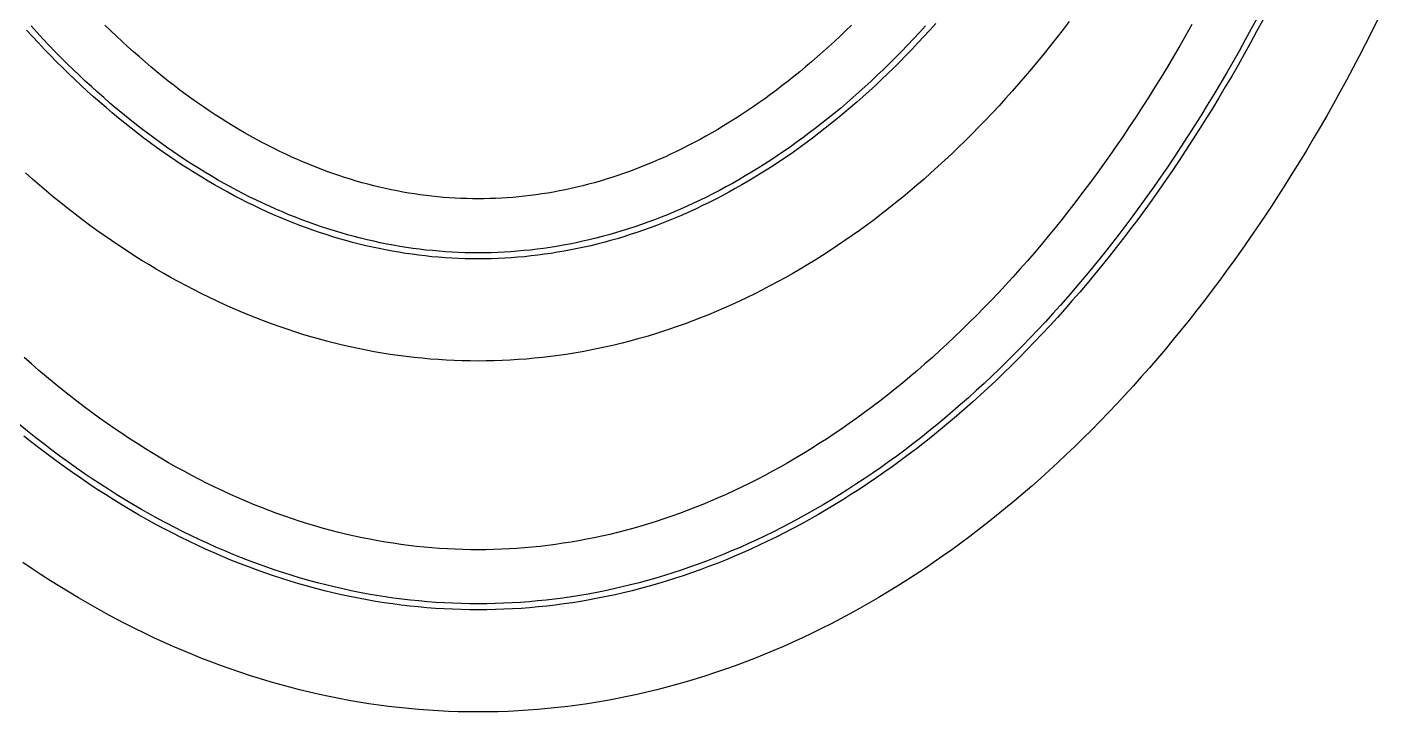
# Model space of a CAD drawing. Header units: metres. Extents: x 10 to 1210, y 10 to 2778.
# Drawn here: x 944.9 to 1169.7, y 1234 to 1348 of the extents above; entities that cross this region are included whole.
import ezdxf

# ---------------------------------------------------------------- set-up
doc = ezdxf.new("R2010")
doc.units = ezdxf.units.M
for name, color, linetype in [('ACIKLIK', 5, 'Continuous'), ('CAM_SABLON', 4, 'Continuous'), ('DIS_KENAR_V91_Z3', 1, 'Continuous'), ('LAMBA_T4_Z4', 3, 'Continuous')]:
    doc.layers.add(name, color=color, linetype=linetype)

msp = doc.modelspace()

# ---------------------------------------------------------------- linework, layer by layer
at = {"layer": 'ACIKLIK'}
for points in [[(1138.75, 1348.41), (1137.74, 1346.64), (1136.73, 1344.88), (1135.71, 1343.13), (1134.68, 1341.4), (1133.64, 1339.69), (1132.59, 1337.99), (1131.54, 1336.31), (1130.48, 1334.65), (1129.41, 1333.01), (1128.33, 1331.38), (1127.24, 1329.76), (1126.15, 1328.17), (1125.05, 1326.59), (1123.94, 1325.03), (1122.83, 1323.49), (1121.71, 1321.96), (1120.58, 1320.45), (1119.44, 1318.96), (1118.3, 1317.49), (1117.16, 1316.04), (1116, 1314.6), (1114.84, 1313.18), (1113.68, 1311.78), (1112.5, 1310.4), (1111.33, 1309.04), (1110.14, 1307.69), (1108.96, 1306.37), (1107.76, 1305.06), (1106.56, 1303.77), (1105.36, 1302.5), (1104.15, 1301.25), (1102.94, 1300.02), (1101.72, 1298.81), (1100.5, 1297.61), (1099.27, 1296.44), (1098.04, 1295.28), (1096.81, 1294.15), (1095.57, 1293.03), (1094.33, 1291.93), (1093.09, 1290.85), (1091.84, 1289.79), (1090.59, 1288.76), (1089.33, 1287.74), (1088.08, 1286.74), (1086.82, 1285.75), (1085.55, 1284.79), (1084.29, 1283.85), (1083.02, 1282.93), (1081.75, 1282.03), (1080.48, 1281.14), (1079.21, 1280.28), (1077.93, 1279.43), (1076.65, 1278.61), (1075.38, 1277.8), (1074.1, 1277.02), (1072.81, 1276.25), (1071.53, 1275.5), (1070.25, 1274.77), (1068.96, 1274.07), (1067.68, 1273.38), (1066.39, 1272.71), (1065.1, 1272.06), (1063.81, 1271.42), (1062.52, 1270.81), (1061.23, 1270.22), (1059.95, 1269.64), (1058.66, 1269.09), (1057.37, 1268.55), (1056.07, 1268.04), (1054.78, 1267.54), (1053.49, 1267.06), (1052.2, 1266.6), (1050.91, 1266.15), (1049.62, 1265.73), (1048.33, 1265.32), (1047.04, 1264.94), (1045.75, 1264.57), (1044.46, 1264.22), (1043.17, 1263.89), (1041.88, 1263.57), (1040.59, 1263.28), (1039.3, 1263), (1038.02, 1262.74), (1036.73, 1262.5), (1035.44, 1262.28), (1034.15, 1262.08), (1032.86, 1261.89), (1031.58, 1261.72), (1030.29, 1261.57), (1029, 1261.44), (1027.72, 1261.32), (1026.43, 1261.22), (1025.14, 1261.14), (1023.86, 1261.08), (1022.57, 1261.04), (1021.29, 1261.01), (1020, 1261), (1018.71, 1261.01), (1017.43, 1261.04), (1016.14, 1261.08), (1014.86, 1261.14), (1013.57, 1261.22), (1012.28, 1261.32), (1011, 1261.44), (1009.71, 1261.57), (1008.42, 1261.72), (1007.14, 1261.89), (1005.85, 1262.08), (1004.56, 1262.28), (1003.27, 1262.5), (1001.98, 1262.74), (1000.7, 1263), (999.41, 1263.28), (998.12, 1263.57), (996.83, 1263.89), (995.54, 1264.22), (994.25, 1264.57), (992.96, 1264.94), (991.67, 1265.32), (990.38, 1265.73), (989.09, 1266.15), (987.8, 1266.6), (986.51, 1267.06), (985.22, 1267.54), (983.93, 1268.04), (982.63, 1268.55), (981.34, 1269.09), (980.05, 1269.64), (978.77, 1270.22), (977.48, 1270.81), (976.19, 1271.42), (974.9, 1272.06), (973.61, 1272.71), (972.32, 1273.38), (971.04, 1274.07), (969.75, 1274.77), (968.47, 1275.5), (967.19, 1276.25), (965.9, 1277.02), (964.62, 1277.8), (963.35, 1278.61), (962.07, 1279.43), (960.79, 1280.28), (959.52, 1281.14), (958.25, 1282.03), (956.98, 1282.93), (955.71, 1283.85), (954.45, 1284.79), (953.18, 1285.75), (951.92, 1286.74), (950.67, 1287.74), (949.41, 1288.76), (948.16, 1289.79), (946.91, 1290.85), (945.67, 1291.93), (944.43, 1293.03)], [(1082.11, 1348.35), (1081.17, 1347.42), (1080.22, 1346.51), (1079.27, 1345.62), (1078.31, 1344.74), (1077.35, 1343.88), (1076.39, 1343.03), (1075.43, 1342.2), (1074.47, 1341.38), (1073.5, 1340.58), (1072.54, 1339.79), (1071.57, 1339.02), (1070.6, 1338.26), (1069.63, 1337.52), (1068.65, 1336.8), (1067.68, 1336.09), (1066.7, 1335.4), (1065.73, 1334.72), (1064.75, 1334.05), (1063.77, 1333.41), (1062.79, 1332.78), (1061.81, 1332.16), (1060.84, 1331.56), (1059.86, 1330.97), (1058.88, 1330.4), (1057.9, 1329.84), (1056.92, 1329.3), (1055.94, 1328.78), (1054.95, 1328.27), (1053.97, 1327.77), (1053, 1327.29), (1052.02, 1326.83), (1051.04, 1326.38), (1050.06, 1325.94), (1049.08, 1325.52), (1048.1, 1325.11), (1047.12, 1324.72), (1046.15, 1324.34), (1045.17, 1323.98), (1044.19, 1323.63), (1043.22, 1323.3), (1042.25, 1322.98), (1041.27, 1322.67), (1040.3, 1322.38), (1039.33, 1322.1), (1038.35, 1321.84), (1037.38, 1321.59), (1036.41, 1321.35), (1035.44, 1321.13), (1034.48, 1320.92), (1033.51, 1320.73), (1032.54, 1320.55), (1031.57, 1320.38), (1030.61, 1320.23), (1029.64, 1320.09), (1028.67, 1319.96), (1027.71, 1319.85), (1026.75, 1319.75), (1025.78, 1319.66), (1024.82, 1319.59), (1023.85, 1319.53), (1022.89, 1319.48), (1021.93, 1319.45), (1020.96, 1319.43), (1020, 1319.42), (1019.04, 1319.43), (1018.07, 1319.45), (1017.11, 1319.48), (1016.15, 1319.53), (1015.18, 1319.59), (1014.22, 1319.66), (1013.25, 1319.75), (1012.29, 1319.85), (1011.33, 1319.96), (1010.36, 1320.09), (1009.39, 1320.23), (1008.43, 1320.38), (1007.46, 1320.55), (1006.49, 1320.73), (1005.52, 1320.92), (1004.56, 1321.13), (1003.59, 1321.35), (1002.62, 1321.59), (1001.65, 1321.84), (1000.67, 1322.1), (999.7, 1322.38), (998.73, 1322.67), (997.75, 1322.98), (996.78, 1323.3), (995.81, 1323.63), (994.83, 1323.98), (993.85, 1324.34), (992.88, 1324.72), (991.9, 1325.11), (990.92, 1325.52), (989.94, 1325.94), (988.96, 1326.38), (987.98, 1326.83), (987, 1327.29), (986.03, 1327.77), (985.05, 1328.27), (984.06, 1328.78), (983.08, 1329.3), (982.1, 1329.84), (981.12, 1330.4), (980.14, 1330.97), (979.16, 1331.56), (978.19, 1332.16), (977.21, 1332.78), (976.23, 1333.41), (975.25, 1334.05), (974.27, 1334.72), (973.3, 1335.4), (972.32, 1336.09), (971.35, 1336.8), (970.37, 1337.52), (969.4, 1338.26), (968.43, 1339.02), (967.46, 1339.79), (966.5, 1340.58), (965.53, 1341.38), (964.57, 1342.2), (963.61, 1343.03), (962.65, 1343.88), (961.69, 1344.74), (960.73, 1345.62), (959.78, 1346.51), (958.83, 1347.42), (957.89, 1348.35)]]:
    msp.add_lwpolyline(points, dxfattribs=at)
at = {"layer": 'CAM_SABLON'}
for points in [[(1149.65, 1349.61), (1148.64, 1347.73), (1147.63, 1345.86), (1146.6, 1344.01), (1145.56, 1342.18), (1144.51, 1340.36), (1143.46, 1338.55), (1142.39, 1336.77), (1141.32, 1334.99), (1140.24, 1333.24), (1139.14, 1331.5), (1138.04, 1329.78), (1136.93, 1328.07), (1135.82, 1326.38), (1134.69, 1324.71), (1133.55, 1323.05), (1132.41, 1321.41), (1131.26, 1319.79), (1130.1, 1318.19), (1128.94, 1316.6), (1127.76, 1315.03), (1126.58, 1313.48), (1125.39, 1311.95), (1124.2, 1310.43), (1122.99, 1308.93), (1121.78, 1307.45), (1120.57, 1305.99), (1119.34, 1304.55), (1118.11, 1303.12), (1116.87, 1301.72), (1115.63, 1300.33), (1114.38, 1298.96), (1113.12, 1297.61), (1111.86, 1296.28), (1110.59, 1294.97), (1109.32, 1293.67), (1108.04, 1292.4), (1106.76, 1291.14), (1105.47, 1289.91), (1104.17, 1288.69), (1102.87, 1287.49), (1101.57, 1286.32), (1100.26, 1285.16), (1098.94, 1284.02), (1097.63, 1282.9), (1096.3, 1281.8), (1094.98, 1280.72), (1093.64, 1279.66), (1092.31, 1278.62), (1090.97, 1277.6), (1089.63, 1276.6), (1088.28, 1275.62), (1086.93, 1274.66), (1085.57, 1273.72), (1084.22, 1272.8), (1082.86, 1271.9), (1081.49, 1271.02), (1080.13, 1270.16), (1078.76, 1269.32), (1077.39, 1268.5), (1076.01, 1267.7), (1074.64, 1266.92), (1073.26, 1266.16), (1071.88, 1265.42), (1070.5, 1264.7), (1069.11, 1264), (1067.73, 1263.32), (1066.34, 1262.66), (1064.95, 1262.02), (1063.56, 1261.4), (1062.16, 1260.8), (1060.77, 1260.22), (1059.37, 1259.66), (1057.97, 1259.12), (1056.58, 1258.6), (1055.18, 1258.1), (1053.78, 1257.62), (1052.37, 1257.16), (1050.97, 1256.72), (1049.57, 1256.3), (1048.17, 1255.9), (1046.76, 1255.52), (1045.36, 1255.16), (1043.95, 1254.81), (1042.54, 1254.49), (1041.14, 1254.19), (1039.73, 1253.91), (1038.32, 1253.64), (1036.91, 1253.4), (1035.51, 1253.18), (1034.1, 1252.97), (1032.69, 1252.79), (1031.28, 1252.62), (1029.87, 1252.48), (1028.46, 1252.35), (1027.05, 1252.24), (1025.64, 1252.16), (1024.23, 1252.09), (1022.82, 1252.04), (1021.41, 1252.01), (1020, 1252), (1018.59, 1252.01), (1017.18, 1252.04), (1015.77, 1252.09), (1014.36, 1252.16), (1012.95, 1252.24), (1011.54, 1252.35), (1010.13, 1252.48), (1008.72, 1252.62), (1007.31, 1252.79), (1005.9, 1252.97), (1004.49, 1253.18), (1003.09, 1253.4), (1001.68, 1253.64), (1000.27, 1253.91), (998.86, 1254.19), (997.46, 1254.49), (996.05, 1254.81), (994.64, 1255.16), (993.24, 1255.52), (991.83, 1255.9), (990.43, 1256.3), (989.03, 1256.72), (987.63, 1257.16), (986.22, 1257.62), (984.82, 1258.1), (983.42, 1258.6), (982.03, 1259.12), (980.63, 1259.66), (979.23, 1260.22), (977.84, 1260.8), (976.44, 1261.4), (975.05, 1262.02), (973.66, 1262.66), (972.27, 1263.32), (970.89, 1264), (969.5, 1264.7), (968.12, 1265.42), (966.74, 1266.16), (965.36, 1266.92), (963.99, 1267.7), (962.61, 1268.5), (961.24, 1269.32), (959.87, 1270.16), (958.51, 1271.02), (957.14, 1271.9), (955.78, 1272.8), (954.43, 1273.72), (953.07, 1274.66), (951.72, 1275.62), (950.37, 1276.6), (949.03, 1277.6), (947.69, 1278.62), (946.36, 1279.66), (945.02, 1280.72), (943.7, 1281.8)], [(1094.41, 1348.19), (1093.42, 1347.11), (1092.43, 1346.04), (1091.44, 1345), (1090.44, 1343.96), (1089.44, 1342.95), (1088.44, 1341.94), (1087.43, 1340.96), (1086.41, 1339.99), (1085.39, 1339.03), (1084.37, 1338.09), (1083.35, 1337.16), (1082.32, 1336.26), (1081.29, 1335.36), (1080.26, 1334.48), (1079.22, 1333.62), (1078.18, 1332.78), (1077.13, 1331.95), (1076.09, 1331.13), (1075.04, 1330.33), (1073.99, 1329.55), (1072.93, 1328.78), (1071.88, 1328.03), (1070.82, 1327.3), (1069.76, 1326.58), (1068.7, 1325.88), (1067.63, 1325.19), (1066.57, 1324.52), (1065.5, 1323.86), (1064.43, 1323.22), (1063.36, 1322.6), (1062.29, 1321.99), (1061.21, 1321.4), (1060.14, 1320.82), (1059.06, 1320.26), (1057.99, 1319.72), (1056.91, 1319.19), (1055.83, 1318.67), (1054.75, 1318.18), (1053.67, 1317.7), (1052.59, 1317.23), (1051.5, 1316.78), (1050.42, 1316.35), (1049.34, 1315.93), (1048.25, 1315.52), (1047.17, 1315.14), (1046.08, 1314.77), (1045, 1314.41), (1043.91, 1314.07), (1042.83, 1313.74), (1041.74, 1313.43), (1040.65, 1313.14), (1039.57, 1312.86), (1038.48, 1312.59), (1037.39, 1312.35), (1036.31, 1312.11), (1035.22, 1311.89), (1034.13, 1311.69), (1033.05, 1311.5), (1031.96, 1311.33), (1030.87, 1311.17), (1029.78, 1311.03), (1028.7, 1310.9), (1027.61, 1310.79), (1026.52, 1310.69), (1025.44, 1310.61), (1024.35, 1310.54), (1023.26, 1310.49), (1022.17, 1310.45), (1021.09, 1310.43), (1020, 1310.42), (1018.91, 1310.43), (1017.83, 1310.45), (1016.74, 1310.49), (1015.65, 1310.54), (1014.56, 1310.61), (1013.48, 1310.69), (1012.39, 1310.79), (1011.3, 1310.9), (1010.22, 1311.03), (1009.13, 1311.17), (1008.04, 1311.33), (1006.95, 1311.5), (1005.87, 1311.69), (1004.78, 1311.89), (1003.69, 1312.11), (1002.61, 1312.35), (1001.52, 1312.59), (1000.43, 1312.86), (999.35, 1313.14), (998.26, 1313.43), (997.17, 1313.74), (996.09, 1314.07), (995, 1314.41), (993.92, 1314.77), (992.83, 1315.14), (991.75, 1315.52), (990.66, 1315.93), (989.58, 1316.35), (988.5, 1316.78), (987.41, 1317.23), (986.33, 1317.7), (985.25, 1318.18), (984.17, 1318.67), (983.09, 1319.19), (982.01, 1319.72), (980.94, 1320.26), (979.86, 1320.82), (978.79, 1321.4), (977.71, 1321.99), (976.64, 1322.6), (975.57, 1323.22), (974.5, 1323.86), (973.43, 1324.52), (972.37, 1325.19), (971.3, 1325.88), (970.24, 1326.58), (969.18, 1327.3), (968.12, 1328.03), (967.07, 1328.78), (966.01, 1329.55), (964.96, 1330.33), (963.91, 1331.13), (962.87, 1331.95), (961.82, 1332.78), (960.78, 1333.62), (959.74, 1334.48), (958.71, 1335.36), (957.68, 1336.26), (956.65, 1337.16), (955.63, 1338.09), (954.61, 1339.03), (953.59, 1339.99), (952.57, 1340.96), (951.56, 1341.94), (950.56, 1342.95), (949.56, 1343.96), (948.56, 1345), (947.57, 1346.04), (946.58, 1347.11), (945.59, 1348.19)]]:
    msp.add_lwpolyline(points, dxfattribs=at)
at = {"layer": 'DIS_KENAR_V91_Z3'}
for points in [[(1169.72, 1349.3), (1168.7, 1347.25), (1167.66, 1345.2), (1166.61, 1343.18), (1165.55, 1341.16), (1164.48, 1339.17), (1163.39, 1337.18), (1162.3, 1335.21), (1161.2, 1333.26), (1160.08, 1331.32), (1158.96, 1329.4), (1157.82, 1327.49), (1156.67, 1325.6), (1155.52, 1323.73), (1154.35, 1321.87), (1153.17, 1320.02), (1151.99, 1318.2), (1150.79, 1316.39), (1149.58, 1314.59), (1148.36, 1312.82), (1147.13, 1311.06), (1145.9, 1309.31), (1144.65, 1307.59), (1143.4, 1305.88), (1142.13, 1304.19), (1140.85, 1302.51), (1139.57, 1300.86), (1138.28, 1299.22), (1136.98, 1297.6), (1135.66, 1295.99), (1134.34, 1294.41), (1133.02, 1292.84), (1131.68, 1291.29), (1130.33, 1289.77), (1128.98, 1288.25), (1127.62, 1286.76), (1126.25, 1285.29), (1124.87, 1283.83), (1123.48, 1282.4), (1122.09, 1280.98), (1120.68, 1279.59), (1119.27, 1278.21), (1117.86, 1276.85), (1116.43, 1275.51), (1115, 1274.19), (1113.56, 1272.89), (1112.11, 1271.61), (1110.66, 1270.35), (1109.2, 1269.12), (1107.73, 1267.9), (1106.26, 1266.7), (1104.78, 1265.52), (1103.29, 1264.36), (1101.8, 1263.22), (1100.3, 1262.11), (1098.79, 1261.01), (1097.28, 1259.94), (1095.76, 1258.88), (1094.24, 1257.85), (1092.71, 1256.84), (1091.18, 1255.84), (1089.64, 1254.87), (1088.09, 1253.93), (1086.54, 1253), (1084.98, 1252.09), (1083.42, 1251.21), (1081.86, 1250.34), (1080.29, 1249.5), (1078.71, 1248.68), (1077.13, 1247.88), (1075.55, 1247.11), (1073.96, 1246.35), (1072.37, 1245.62), (1070.78, 1244.91), (1069.18, 1244.22), (1067.57, 1243.56), (1065.97, 1242.91), (1064.35, 1242.29), (1062.74, 1241.69), (1061.12, 1241.11), (1059.5, 1240.56), (1057.88, 1240.02), (1056.25, 1239.51), (1054.62, 1239.02), (1052.99, 1238.56), (1051.36, 1238.11), (1049.72, 1237.69), (1048.08, 1237.3), (1046.44, 1236.92), (1044.8, 1236.57), (1043.16, 1236.24), (1041.51, 1235.93), (1039.86, 1235.64), (1038.21, 1235.38), (1036.56, 1235.14), (1034.91, 1234.92), (1033.25, 1234.73), (1031.6, 1234.56), (1029.94, 1234.41), (1028.29, 1234.29), (1026.63, 1234.18), (1024.97, 1234.1), (1023.32, 1234.05), (1021.66, 1234.01), (1020, 1234), (1018.34, 1234.01), (1016.68, 1234.05), (1015.03, 1234.1), (1013.37, 1234.18), (1011.71, 1234.29), (1010.06, 1234.41), (1008.4, 1234.56), (1006.75, 1234.73), (1005.09, 1234.92), (1003.44, 1235.14), (1001.79, 1235.38), (1000.14, 1235.64), (998.49, 1235.93), (996.84, 1236.24), (995.2, 1236.57), (993.56, 1236.92), (991.92, 1237.3), (990.28, 1237.69), (988.64, 1238.11), (987.01, 1238.56), (985.38, 1239.02), (983.75, 1239.51), (982.12, 1240.02), (980.5, 1240.56), (978.88, 1241.11), (977.26, 1241.69), (975.65, 1242.29), (974.03, 1242.91), (972.43, 1243.56), (970.82, 1244.22), (969.22, 1244.91), (967.63, 1245.62), (966.04, 1246.35), (964.45, 1247.11), (962.87, 1247.88), (961.29, 1248.68), (959.71, 1249.5), (958.14, 1250.34), (956.58, 1251.21), (955.02, 1252.09), (953.46, 1253), (951.91, 1253.93), (950.36, 1254.87), (948.82, 1255.84), (947.29, 1256.84), (945.76, 1257.85), (944.24, 1258.88)], [(1118.35, 1348.94), (1117.32, 1347.59), (1116.29, 1346.26), (1115.24, 1344.94), (1114.2, 1343.63), (1113.14, 1342.34), (1112.08, 1341.07), (1111.01, 1339.81), (1109.93, 1338.56), (1108.85, 1337.33), (1107.76, 1336.11), (1106.66, 1334.91), (1105.56, 1333.72), (1104.45, 1332.55), (1103.33, 1331.4), (1102.21, 1330.25), (1101.08, 1329.13), (1099.94, 1328.02), (1098.8, 1326.93), (1097.65, 1325.85), (1096.5, 1324.79), (1095.34, 1323.74), (1094.18, 1322.71), (1093.01, 1321.7), (1091.83, 1320.7), (1090.65, 1319.72), (1089.46, 1318.75), (1088.27, 1317.8), (1087.07, 1316.87), (1085.87, 1315.95), (1084.66, 1315.06), (1083.45, 1314.17), (1082.23, 1313.31), (1081.01, 1312.46), (1079.78, 1311.63), (1078.55, 1310.81), (1077.31, 1310.01), (1076.07, 1309.23), (1074.83, 1308.47), (1073.58, 1307.72), (1072.33, 1306.99), (1071.07, 1306.28), (1069.81, 1305.58), (1068.55, 1304.91), (1067.28, 1304.25), (1066.01, 1303.6), (1064.73, 1302.98), (1063.45, 1302.37), (1062.17, 1301.78), (1060.89, 1301.21), (1059.6, 1300.65), (1058.31, 1300.12), (1057.01, 1299.6), (1055.72, 1299.1), (1054.42, 1298.61), (1053.12, 1298.15), (1051.81, 1297.7), (1050.5, 1297.27), (1049.19, 1296.86), (1047.88, 1296.47), (1046.57, 1296.09), (1045.25, 1295.73), (1043.93, 1295.4), (1042.61, 1295.07), (1041.29, 1294.77), (1039.97, 1294.49), (1038.65, 1294.22), (1037.32, 1293.97), (1035.99, 1293.74), (1034.66, 1293.53), (1033.33, 1293.34), (1032, 1293.17), (1030.67, 1293.01), (1029.34, 1292.87), (1028.01, 1292.75), (1026.67, 1292.65), (1025.34, 1292.57), (1024.01, 1292.5), (1022.67, 1292.46), (1021.34, 1292.43), (1020, 1292.42), (1018.66, 1292.43), (1017.33, 1292.46), (1015.99, 1292.5), (1014.66, 1292.57), (1013.33, 1292.65), (1011.99, 1292.75), (1010.66, 1292.87), (1009.33, 1293.01), (1008, 1293.17), (1006.67, 1293.34), (1005.34, 1293.53), (1004.01, 1293.74), (1002.68, 1293.97), (1001.35, 1294.22), (1000.03, 1294.49), (998.71, 1294.77), (997.39, 1295.07), (996.07, 1295.4), (994.75, 1295.73), (993.43, 1296.09), (992.12, 1296.47), (990.81, 1296.86), (989.5, 1297.27), (988.19, 1297.7), (986.88, 1298.15), (985.58, 1298.61), (984.28, 1299.1), (982.99, 1299.6), (981.69, 1300.12), (980.4, 1300.65), (979.11, 1301.21), (977.83, 1301.78), (976.55, 1302.37), (975.27, 1302.98), (973.99, 1303.6), (972.72, 1304.25), (971.45, 1304.91), (970.19, 1305.58), (968.93, 1306.28), (967.67, 1306.99), (966.42, 1307.72), (965.17, 1308.47), (963.93, 1309.23), (962.69, 1310.01), (961.45, 1310.81), (960.22, 1311.63), (958.99, 1312.46), (957.77, 1313.31), (956.55, 1314.17), (955.34, 1315.06), (954.13, 1315.95), (952.93, 1316.87), (951.73, 1317.8), (950.54, 1318.75), (949.35, 1319.72), (948.17, 1320.7), (946.99, 1321.7), (945.82, 1322.71), (944.66, 1323.74)]]:
    msp.add_lwpolyline(points, dxfattribs=at)
at = {"layer": 'LAMBA_T4_Z4'}
for points in [[(1150.54, 1349.14), (1149.52, 1347.25), (1148.5, 1345.38), (1147.47, 1343.52), (1146.43, 1341.68), (1145.38, 1339.86), (1144.32, 1338.05), (1143.25, 1336.25), (1142.17, 1334.47), (1141.08, 1332.71), (1139.99, 1330.96), (1138.88, 1329.23), (1137.77, 1327.52), (1136.65, 1325.82), (1135.52, 1324.15), (1134.38, 1322.48), (1133.23, 1320.84), (1132.07, 1319.21), (1130.91, 1317.6), (1129.74, 1316), (1128.56, 1314.43), (1127.37, 1312.87), (1126.18, 1311.33), (1124.98, 1309.81), (1123.77, 1308.3), (1122.55, 1306.82), (1121.33, 1305.35), (1120.1, 1303.9), (1118.86, 1302.47), (1117.62, 1301.05), (1116.37, 1299.66), (1115.12, 1298.28), (1113.85, 1296.93), (1112.59, 1295.59), (1111.31, 1294.27), (1110.03, 1292.97), (1108.74, 1291.69), (1107.45, 1290.43), (1106.16, 1289.18), (1104.85, 1287.96), (1103.55, 1286.76), (1102.23, 1285.57), (1100.92, 1284.41), (1099.6, 1283.26), (1098.27, 1282.14), (1096.94, 1281.03), (1095.6, 1279.94), (1094.26, 1278.88), (1092.92, 1277.83), (1091.57, 1276.8), (1090.22, 1275.8), (1088.86, 1274.81), (1087.5, 1273.84), (1086.14, 1272.9), (1084.77, 1271.97), (1083.4, 1271.06), (1082.03, 1270.18), (1080.66, 1269.31), (1079.28, 1268.46), (1077.9, 1267.64), (1076.51, 1266.83), (1075.13, 1266.05), (1073.74, 1265.28), (1072.35, 1264.53), (1070.95, 1263.81), (1069.56, 1263.1), (1068.16, 1262.42), (1066.76, 1261.75), (1065.36, 1261.11), (1063.96, 1260.48), (1062.55, 1259.88), (1061.15, 1259.29), (1059.74, 1258.73), (1058.33, 1258.19), (1056.92, 1257.66), (1055.51, 1257.16), (1054.09, 1256.67), (1052.68, 1256.21), (1051.27, 1255.76), (1049.85, 1255.34), (1048.43, 1254.94), (1047.02, 1254.55), (1045.6, 1254.19), (1044.18, 1253.84), (1042.76, 1253.52), (1041.34, 1253.21), (1039.92, 1252.93), (1038.5, 1252.66), (1037.08, 1252.41), (1035.66, 1252.19), (1034.23, 1251.98), (1032.81, 1251.8), (1031.39, 1251.63), (1029.97, 1251.48), (1028.54, 1251.35), (1027.12, 1251.25), (1025.69, 1251.16), (1024.27, 1251.09), (1022.85, 1251.04), (1021.42, 1251.01), (1020, 1251), (1018.58, 1251.01), (1017.15, 1251.04), (1015.73, 1251.09), (1014.31, 1251.16), (1012.88, 1251.25), (1011.46, 1251.35), (1010.03, 1251.48), (1008.61, 1251.63), (1007.19, 1251.8), (1005.77, 1251.98), (1004.34, 1252.19), (1002.92, 1252.41), (1001.5, 1252.66), (1000.08, 1252.93), (998.66, 1253.21), (997.24, 1253.52), (995.82, 1253.84), (994.4, 1254.19), (992.98, 1254.55), (991.57, 1254.94), (990.15, 1255.34), (988.73, 1255.76), (987.32, 1256.21), (985.91, 1256.67), (984.49, 1257.16), (983.08, 1257.66), (981.67, 1258.19), (980.26, 1258.73), (978.85, 1259.29), (977.45, 1259.88), (976.04, 1260.48), (974.64, 1261.11), (973.24, 1261.75), (971.84, 1262.42), (970.44, 1263.1), (969.05, 1263.81), (967.65, 1264.53), (966.26, 1265.28), (964.87, 1266.05), (963.49, 1266.83), (962.1, 1267.64), (960.72, 1268.46), (959.34, 1269.31), (957.97, 1270.18), (956.6, 1271.06), (955.23, 1271.97), (953.86, 1272.9), (952.5, 1273.84), (951.14, 1274.81), (949.78, 1275.8), (948.43, 1276.8), (947.08, 1277.83), (945.74, 1278.88), (944.4, 1279.94)], [(1096.14, 1348.61), (1095.15, 1347.51), (1094.16, 1346.43), (1093.16, 1345.36), (1092.16, 1344.3), (1091.16, 1343.26), (1090.15, 1342.24), (1089.14, 1341.23), (1088.12, 1340.24), (1087.1, 1339.26), (1086.08, 1338.3), (1085.05, 1337.35), (1084.02, 1336.42), (1082.98, 1335.5), (1081.94, 1334.6), (1080.9, 1333.72), (1079.85, 1332.85), (1078.8, 1332), (1077.75, 1331.16), (1076.7, 1330.34), (1075.64, 1329.53), (1074.58, 1328.75), (1073.52, 1327.97), (1072.45, 1327.21), (1071.39, 1326.47), (1070.32, 1325.75), (1069.25, 1325.04), (1068.17, 1324.34), (1067.1, 1323.67), (1066.02, 1323.01), (1064.94, 1322.36), (1063.86, 1321.73), (1062.78, 1321.12), (1061.69, 1320.52), (1060.61, 1319.94), (1059.52, 1319.37), (1058.43, 1318.82), (1057.34, 1318.29), (1056.25, 1317.77), (1055.16, 1317.27), (1054.07, 1316.78), (1052.98, 1316.31), (1051.88, 1315.86), (1050.79, 1315.42), (1049.69, 1314.99), (1048.6, 1314.59), (1047.5, 1314.19), (1046.4, 1313.82), (1045.3, 1313.46), (1044.21, 1313.11), (1043.11, 1312.78), (1042.01, 1312.47), (1040.91, 1312.17), (1039.81, 1311.89), (1038.71, 1311.62), (1037.61, 1311.37), (1036.51, 1311.13), (1035.41, 1310.91), (1034.31, 1310.71), (1033.21, 1310.52), (1032.11, 1310.34), (1031.01, 1310.18), (1029.91, 1310.04), (1028.81, 1309.91), (1027.71, 1309.79), (1026.61, 1309.69), (1025.5, 1309.61), (1024.4, 1309.54), (1023.3, 1309.49), (1022.2, 1309.45), (1021.1, 1309.43), (1020, 1309.42), (1018.9, 1309.43), (1017.8, 1309.45), (1016.7, 1309.49), (1015.6, 1309.54), (1014.5, 1309.61), (1013.39, 1309.69), (1012.29, 1309.79), (1011.19, 1309.91), (1010.09, 1310.04), (1008.99, 1310.18), (1007.89, 1310.34), (1006.79, 1310.52), (1005.69, 1310.71), (1004.59, 1310.91), (1003.49, 1311.13), (1002.39, 1311.37), (1001.29, 1311.62), (1000.19, 1311.89), (999.09, 1312.17), (997.99, 1312.47), (996.89, 1312.78), (995.79, 1313.11), (994.7, 1313.46), (993.6, 1313.82), (992.5, 1314.19), (991.4, 1314.59), (990.31, 1314.99), (989.21, 1315.42), (988.12, 1315.86), (987.02, 1316.31), (985.93, 1316.78), (984.84, 1317.27), (983.75, 1317.77), (982.66, 1318.29), (981.57, 1318.82), (980.48, 1319.37), (979.39, 1319.94), (978.31, 1320.52), (977.22, 1321.12), (976.14, 1321.73), (975.06, 1322.36), (973.98, 1323.01), (972.9, 1323.67), (971.83, 1324.34), (970.75, 1325.04), (969.68, 1325.75), (968.61, 1326.47), (967.55, 1327.21), (966.48, 1327.97), (965.42, 1328.75), (964.36, 1329.53), (963.3, 1330.34), (962.25, 1331.16), (961.2, 1332), (960.15, 1332.85), (959.1, 1333.72), (958.06, 1334.6), (957.02, 1335.5), (955.98, 1336.42), (954.95, 1337.35), (953.92, 1338.3), (952.9, 1339.26), (951.88, 1340.24), (950.86, 1341.23), (949.85, 1342.24), (948.84, 1343.26), (947.84, 1344.3), (946.84, 1345.36), (945.84, 1346.43), (944.85, 1347.51)]]:
    msp.add_lwpolyline(points, dxfattribs=at)

doc.saveas('drawing.dxf')
